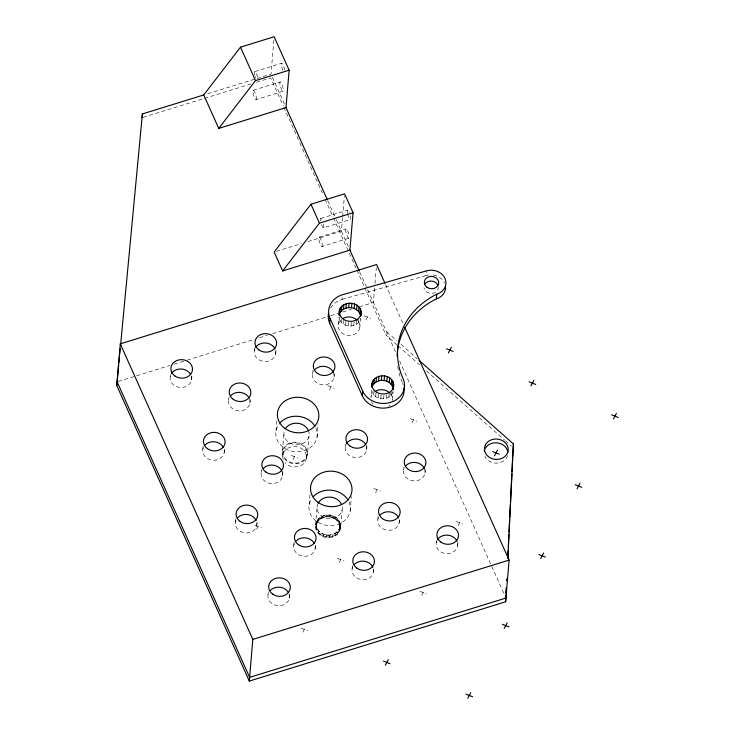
<?xml version="1.0" encoding="UTF-8"?>
<svg xmlns="http://www.w3.org/2000/svg" width="735" height="735" viewBox="0 0 735 735"><rect width="100%" height="100%" fill="white"/><g stroke="black" fill="none" stroke-linecap="round" stroke-linejoin="round"><path stroke-width="0.55" stroke-dasharray="3.67 2.76" d="M316.243 527.702C313.22 511.505 341.821 510.761 339.983 526.82C339.542 542.504 312.2 538.443 316.473 523.173M338.954 531.221L339.983 526.82A11.916 10.18 4.8 0 0 323.924 515.4A11.916 10.18 4.8 0 0 320.763 532.774L320.616 534.639A11.916 10.18 4.8 0 0 339.836 528.695L340.057 524.165M170.208 376.596L170.382 374.519M191.596 379.912L191.945 375.76M202.814 449.324L203.08 446.2M224.203 452.641L224.552 448.488M228.557 399.95L228.732 397.874M273.852 40.149L271.004 74.143L205.901 94.282M235.43 522.043L235.687 518.928M254.301 350.577L254.466 348.5M249.946 403.267L250.295 399.114M256.818 525.36L257.075 522.245M261.164 472.669L261.43 469.555M275.689 353.893L276.038 349.741M276.029 430.82L276.875 420.778M268.036 594.771L268.293 591.647M282.46 451.042L284.05 432.07M282.856 454.892L283.177 451.152M282.562 475.986L282.901 471.833M289.425 598.088L289.774 593.935M293.779 545.398L294.037 542.283M312.651 373.931L313 369.769M306.394 458.548L306.706 454.809A11.916 10.18 4.8 0 0 290.637 443.38A11.916 10.18 4.8 0 0 287.477 460.753A11.916 10.18 4.8 0 0 306.706 454.809M307.414 454.919A12.642 10.795 4.8 0 0 290.371 442.801A12.642 10.795 4.8 0 0 287.027 461.222A12.642 10.795 4.8 0 0 307.414 454.919L309.012 435.938M309.169 504.715L310.005 494.664M317.033 437.187L318.154 423.792M315.591 524.928L317.189 505.956M342.583 217.624L341.435 231.222L306.715 241.971M342.675 216.494L344.384 196.098M316.316 525.047L317.345 520.637M315.168 548.714L315.6 543.523M316.978 530.303L316.399 525.828M317.18 522.511L318.797 520.27L318.953 518.405M318.466 532.664L318.623 530.799L317.134 528.428M318.797 520.27L321.048 518.487L321.204 516.622M338.385 324.558L339 317.281M334.039 377.248L334.471 372.048M359.783 327.874L360.563 318.521C358.469 328.049 343.576 328.517 339.781 319.991L340.094 316.252M320.607 534.639A11.916 10.18 4.8 0 1 323.767 517.265L323.924 515.4M330.548 308.075A21.664 18.513 4.8 0 1 342.041 299.411L342.437 294.735M323.271 536.081L323.428 534.207L318.623 530.799M341.132 322.141L341.371 319.339M321.048 518.487L326.79 516.714L326.946 514.84M343.089 323.933L343.475 319.256M326.248 536.89L326.404 535.025L323.428 534.207M345.496 325.247L345.891 320.57M339.901 526.03C339.166 521.087 334.645 517.596 329.896 516.843L330.052 514.969M329.353 537.019L329.51 535.154L335.252 533.38L339.111 529.356M348.215 325.982L348.601 321.314M332.872 517.651L333.029 515.786M332.376 536.458L332.532 534.593M351.036 326.101L351.431 321.434M335.527 519.094L335.684 517.229M335.096 535.245L335.252 533.38M353.783 325.596L354.178 320.919M337.677 521.069L337.834 519.195M337.347 533.463L337.503 531.589M345.257 446.65L345.432 444.574M339.166 523.43L339.322 521.565M356.264 324.484L356.65 319.817M340.553 528.805A12.642 10.795 4.8 0 0 323.51 516.687A12.642 10.795 4.8 0 0 320.157 535.117A12.642 10.795 4.8 0 0 340.553 528.805L342.142 509.824M358.303 322.867L358.616 319.128M350.163 511.073L351.385 496.566M374.611 287.982L373.398 302.489L360.251 306.559M374.988 283.517L376.302 267.889M352.129 568.743L352.387 565.628M371.607 390.009L371 397.277A10.832 9.261 4.8 0 1 373.261 392.94M366.646 449.967L366.995 445.814M393.17 391.25C391.296 399.776 378.902 401.209 373.748 394.87L374.06 391.13M375.695 396.661L376.09 391.985M378.112 397.966L378.507 393.298M397.231 345.073L386.068 335.188L386.38 331.448L396.679 340.571M380.822 398.71L381.217 394.034M383.642 398.829L384.037 394.153M386.389 398.315L386.785 393.648M373.518 572.069L373.775 568.945M377.863 519.379L378.13 516.255M388.87 397.212L389.265 392.536M390.91 395.586L391.305 390.91M392.481 399.555L393.087 392.288M403.607 470.005L403.873 466.89M399.261 522.695L399.518 519.581M342.041 299.411L425.914 275.597L426.309 270.921M424.995 473.322L425.436 468.131M436.222 542.724L436.397 540.648M457.611 546.041L457.96 541.888M256.699 529.356L259.611 523.77M293.1 459.531L296.012 453.945M329.51 389.706L332.422 384.12M365.911 319.881L368.823 314.295M302.82 632.201L305.732 626.615M339.221 562.376L342.133 556.79M375.622 492.551L378.534 486.974M412.032 422.735L414.935 417.149M421.743 595.405L424.655 589.819M458.144 525.58L461.056 519.994M254.806 71.58L281.716 63.256A4.879 1.084 72.8 0 1 284.767 70.055M143.169 117.334L251.067 83.946M256.515 82.265L270.691 77.882L283.352 106.116M253.244 90.276L280.145 81.943M256.074 99.602A4.879 1.084 72.8 0 0 254.87 92.408A4.879 1.084 72.8 0 0 253.033 92.794A4.879 1.084 72.8 0 0 256.074 99.602L282.984 91.269A4.879 1.084 72.8 0 0 281.781 84.084A4.879 1.084 72.8 0 0 279.934 84.47A4.879 1.084 72.8 0 0 282.984 91.269M320.68 218.479L347.591 210.155M321.443 224.561A4.879 1.084 72.8 0 0 323.519 227.804L350.43 219.48M319.109 237.175L346.02 228.851M276.332 251.37L301.295 243.643M321.948 246.501A4.879 1.084 72.8 0 0 320.745 239.316A4.879 1.084 72.8 0 0 318.898 239.702A4.879 1.084 72.8 0 0 321.948 246.501L348.859 238.177M118.179 381.465L169.666 365.534M174.048 364.183L186.093 360.453M187.186 360.113L254.007 339.432M259.483 337.742L267.145 335.371M272.621 333.672L329.583 316.05M330.676 315.71L338.348 313.34M342.731 311.98L351.486 309.27M326.79 516.714L329.896 516.843M326.404 535.025L329.51 535.154M364.064 315.774L370.67 318.411M327.663 385.59L334.26 388.236M410.185 418.619L416.782 421.265M291.262 455.415L297.859 458.061M373.784 488.444L380.381 491.081M456.297 521.464L462.903 524.11M254.861 525.24L261.458 527.886M337.374 558.269L343.98 560.906M419.896 591.289L426.502 593.935M300.973 628.085L307.579 630.731M400.979 344.375L417.287 358.809M398.085 345.827L419.547 364.826M426.41 370.909L504.532 440.072M505.386 440.825L511.395 446.154M373.748 394.87L371.717 390.349M385.48 284.381L403.276 324.071M272.409 77.276L284.592 104.453M327.81 200.839L335.803 218.653M336.272 219.701L349.915 250.13M359.737 272.023L367.215 288.708M367.684 289.746L395.871 352.625M399.619 360.977L504.522 594.909M283.82 107.163L299.301 141.68M299.77 142.728L302.113 147.955M302.581 149.003L322.279 192.938M325.09 199.213L333.065 216.99M333.534 218.038L356.521 269.295M356.989 270.342L386.068 335.188M339.111 317.621L339.781 319.991M282.929 70.441A4.879 1.084 72.8 0 1 281.716 63.256M349.088 237.956A4.879 1.084 72.8 0 1 346.258 233.326A4.879 1.084 72.8 0 1 346.608 229.191A4.879 1.084 72.8 0 1 349.198 236.652M255.569 77.662A4.879 1.084 72.8 0 1 255.164 76.468M254.834 75.246A4.879 1.084 72.8 0 1 255.137 71.681A4.879 1.084 72.8 0 1 257.627 77.23M323.501 224.138A4.879 1.084 72.8 0 1 323.519 227.804M320.469 221.005A4.879 1.084 72.8 0 1 322.316 220.619M350.402 215.805A4.879 1.084 72.8 0 1 350.283 219.471A4.879 1.084 72.8 0 1 347.949 215.043M347.618 213.821A4.879 1.084 72.8 0 1 347.462 210.219A4.879 1.084 72.8 0 1 349.226 212.296M507.563 455.654A11.916 10.18 4.8 0 1 503.034 461.35L500.305 462.563A11.916 10.18 4.8 0 1 484.907 456.398M283.195 459.301A11.916 10.18 4.8 0 1 296.104 446.641A11.916 10.18 4.8 0 1 304.887 462.113A11.916 10.18 4.8 0 1 285.015 462.517M323.767 517.265A11.916 10.18 4.8 0 1 339.836 528.695M339.993 526.82A11.916 10.18 4.8 0 1 320.763 532.774M438.299 286.733A7.221 6.174 4.8 0 1 431.904 293.394A7.221 6.174 4.8 0 1 423.957 287.743M402.661 383.348A21.664 18.513 4.8 0 1 403.368 385.204M402.238 382.384A82.026 70.091 4.8 0 1 397.598 365.488M425.914 275.597A14.443 12.339 4.8 0 1 428.643 275.009M433.338 275.074A14.443 12.339 4.8 0 1 444.583 283.067M191.293 375.907A10.832 9.261 4.8 0 1 180.185 387.483A10.832 9.261 4.8 0 1 170.998 374.29M289.121 594.073A10.832 9.261 4.8 0 1 278.014 605.658A10.832 9.261 4.8 0 1 268.826 592.465M349.006 501.904A20.764 17.741 4.8 0 1 327.562 525.516A20.764 17.741 4.8 0 1 312.228 497.88M342.216 507.012A12.642 10.795 4.8 0 1 328.279 518.607A12.642 10.795 4.8 0 1 317.713 504.137M256.882 522.943A10.832 9.261 4.8 0 1 244.461 532.82A10.832 9.261 4.8 0 1 236.22 519.737M373.582 569.653A10.832 9.261 4.8 0 1 361.17 579.529A10.832 9.261 4.8 0 1 352.919 566.446M315.232 546.298A10.832 9.261 4.8 0 1 302.811 556.174A10.832 9.261 4.8 0 1 294.57 543.091M224.267 450.224A10.832 9.261 4.8 0 1 212.323 460.165A10.832 9.261 4.8 0 1 203.264 447.762M281.955 471.208A10.832 9.261 4.8 0 1 271.619 483.584A10.832 9.261 4.8 0 1 261.963 470.363M249.34 398.48A10.832 9.261 4.8 0 1 239.004 410.865A10.832 9.261 4.8 0 1 229.348 397.644M366.039 445.189A10.832 9.261 4.8 0 1 355.703 457.565A10.832 9.261 4.8 0 1 346.047 444.344M399.325 520.279A10.832 9.261 4.8 0 1 386.904 530.155A10.832 9.261 4.8 0 1 378.663 517.072M390.129 404.93A10.832 9.261 4.8 0 1 388.824 406.069M372.957 404.213A10.832 9.261 4.8 0 1 371.607 402.063M390.432 393.666A10.832 9.261 4.8 0 1 392.389 400.593M457.675 543.624A10.832 9.261 4.8 0 1 445.722 553.565A10.832 9.261 4.8 0 1 436.673 541.162M424.398 468.535A10.832 9.261 4.8 0 1 414.053 480.92A10.832 9.261 4.8 0 1 404.397 467.699M333.433 372.461A10.832 9.261 4.8 0 1 323.097 384.846A10.832 9.261 4.8 0 1 313.441 371.625M275.754 351.477A10.832 9.261 4.8 0 1 263.332 361.354A10.832 9.261 4.8 0 1 255.091 348.271M358.34 321.618A10.832 9.261 4.8 0 1 355.731 333.681A10.832 9.261 4.8 0 1 341.371 332.542A10.832 9.261 4.8 0 1 340.645 320.221M315.875 428.018A20.764 17.741 4.8 0 1 293.89 451.556A20.764 17.741 4.8 0 1 279.713 423.231M308.305 430.361A12.642 10.795 4.8 0 1 296.793 444.822A12.642 10.795 4.8 0 1 284.583 430.251"/><path stroke-width="1.1" d="M339.34 314.819C336.52 298.704 364.964 300.018 360.802 315.719M372.176 383.257C370.284 396.753 394.658 397.92 393.629 384.157C391.727 371.644 369.962 373.812 371.864 386.996M385.011 283.342L376.586 264.545L120.274 343.851L116.773 385.544L249.303 681.097L505.607 601.781L505.891 596.076M506.057 592.649L506.277 588.083M507.72 558.398L508.115 550.414M508.28 546.987L508.886 534.428M508.997 532.149L509.612 519.59M509.722 517.302L510.338 504.752M510.448 502.464L511.836 473.928M511.946 471.64L512.552 459.081M512.672 456.802L513.425 443.931L419.005 360.334M506.424 587.77L505.928 598.042L249.615 677.358L117.085 381.805M506.755 580.916L506.865 578.638M507.867 558.086L513.425 443.931M142.085 117.674L142.397 113.934L203.724 94.953L240.501 47.159L274.137 36.75L289.14 70.202L285.998 107.595L327.341 199.791M249.303 681.097L252.803 639.404L120.274 343.851M404.002 388.08A21.664 18.513 4.8 0 1 387.602 407.714A21.664 18.513 4.8 0 1 362.3 395.834L329.684 323.115L330.079 318.439A21.664 18.513 4.8 0 1 342.437 294.735L426.309 270.921A14.443 12.339 4.8 0 1 444.978 278.4A14.443 12.339 4.8 0 1 436.737 294.193A82.026 70.091 4.8 0 0 403.056 378.672A21.664 18.513 4.8 0 1 390.698 402.367A21.664 18.513 4.8 0 1 362.686 391.158L330.079 318.439M339.561 310.537L339.175 315.205L340.36 308.231M339.965 312.908L341.435 310.868L341.83 306.192M341.435 310.868L343.475 309.242L343.87 304.575M349.915 250.13L353.057 212.746L344.577 193.838L310.942 204.238L274.164 252.041L282.644 270.949L349.915 250.13L359.268 270.985M343.475 309.242L345.955 308.14L346.35 303.463M345.955 308.14L348.702 307.625L349.088 302.958M361.023 311.438L360.628 316.105C359.957 311.603 355.85 308.434 351.523 307.744L351.918 303.077M354.233 308.489L354.628 303.812M356.65 309.802L357.045 305.126M358.606 311.594L358.992 306.918M359.957 313.744L360.352 309.067M362.3 395.834L362.686 391.158M372.048 387.161L372.967 380.95M372.571 385.627L374.041 383.596L374.437 378.92M374.041 383.596L376.09 381.97L376.476 377.294M376.09 381.97L378.562 380.868L378.957 376.191M378.562 380.868L381.309 380.353L381.704 375.677M393.629 384.157L393.234 388.833C392.563 384.331 388.457 381.162 384.139 380.473L384.524 375.796M386.849 381.208L387.235 376.54M389.265 382.522L389.651 377.845M391.213 384.313L391.608 379.646M392.573 386.472L392.959 381.796M393.335 389.385L393.565 386.573M397.139 356.337A82.026 70.091 4.8 0 1 436.351 298.869L436.737 294.193M505.607 601.781L509.107 560.088L404.682 327.204M116.773 385.544L118.702 364.707M118.923 362.741L119.456 356.723M119.667 354.445L120.209 348.748M120.54 345.643L142.397 113.934M360.958 313.854C358.689 324.429 341.04 323.519 339.496 312.954M448.433 352.91L451.345 347.324M385.342 665.23L388.255 659.644M494.545 455.755L497.457 450.169M530.955 385.93L533.858 380.344M467.864 698.25L470.777 692.664M504.265 628.425L507.178 622.839M540.666 558.6L543.578 553.014M577.067 488.784L579.979 483.198M613.468 418.959L616.38 413.373M203.724 94.953L218.727 128.404L255.504 80.611L289.14 70.202M282.644 270.949L319.422 223.146L353.057 212.746M218.727 128.404L285.998 107.595M252.803 639.404L509.107 560.088M348.702 307.625L351.523 307.744M381.309 380.353L384.139 380.473M446.586 348.794L453.183 351.44M529.108 381.823L535.705 384.46M611.63 414.843L618.227 417.489M492.707 451.639L499.304 454.285M575.22 484.668L581.826 487.305M538.819 554.493L545.425 557.13M502.418 624.309L509.015 626.955M383.495 661.114L390.092 663.751M466.018 694.134L472.614 696.78M240.501 47.159L255.504 80.611M310.942 204.238L319.422 223.146M484.236 451.143A11.916 10.18 4.8 0 1 494.719 442.801L497.825 442.929A11.916 10.18 4.8 0 1 507.839 452.135M424.527 284.592A7.221 6.174 4.8 0 1 431.298 281.064A7.221 6.174 4.8 0 1 437.858 285.152M329.684 323.115A21.664 18.513 4.8 0 1 328.481 313.551M445.474 286.227A14.443 12.339 4.8 0 1 436.351 298.869M171.411 373.582A10.832 9.261 4.8 0 1 181.15 368.998A10.832 9.261 4.8 0 1 190.613 374.381M313.496 496.401A20.764 17.741 4.8 0 1 348.114 500.195M318.108 503.273A12.642 10.795 4.8 0 1 329.951 497.09A12.642 10.795 4.8 0 1 341.435 504.247M237.69 517.706A10.832 9.261 4.8 0 1 256.212 520.582M354.389 564.407A10.832 9.261 4.8 0 1 372.911 567.282M205.074 444.978A10.832 9.261 4.8 0 1 223.22 447.11M263.424 468.333A10.832 9.261 4.8 0 1 281.955 471.208M230.818 395.614A10.832 9.261 4.8 0 1 248.963 397.736M346.47 443.637A10.832 9.261 4.8 0 1 356.199 439.052A10.832 9.261 4.8 0 1 365.662 444.436M270.296 590.435A10.832 9.261 4.8 0 1 288.442 592.557M380.133 515.033A10.832 9.261 4.8 0 1 398.655 517.909M375.3 391.314A10.832 9.261 4.8 0 1 389.835 393.023M405.867 465.668A10.832 9.261 4.8 0 1 424.398 468.535M314.911 369.586A10.832 9.261 4.8 0 1 333.433 372.461M437.426 539.711A10.832 9.261 4.8 0 1 447.633 535.154A10.832 9.261 4.8 0 1 457.005 541.263M296.04 541.061A10.832 9.261 4.8 0 1 314.185 543.183M255.504 347.554A10.832 9.261 4.8 0 1 265.712 343.006A10.832 9.261 4.8 0 1 275.083 349.116M342.694 318.595A10.832 9.261 4.8 0 1 357.228 320.295M285.465 428.551A12.642 10.795 4.8 0 1 297.372 423.241A12.642 10.795 4.8 0 1 308.305 430.361M280.366 422.515A20.764 17.741 4.8 0 1 314.984 426.309M485.422 444.868L484.549 447.404A11.916 10.18 4.8 0 0 497.604 459.384A11.916 10.18 4.8 0 0 507.416 445.787L505.928 443.425A11.916 10.18 4.8 0 0 485.422 444.868M426.998 287.275A7.221 6.174 4.8 0 0 438.657 283.664A7.221 6.174 4.8 0 0 428.909 276.746A7.221 6.174 4.8 0 0 426.998 287.275M174.902 375.971A10.832 9.261 4.8 0 0 192.377 370.569A10.832 9.261 4.8 0 0 177.769 360.178A10.832 9.261 4.8 0 0 174.902 375.971M233.252 399.325A10.832 9.261 4.8 0 0 250.736 393.914A10.832 9.261 4.8 0 0 236.119 383.532A10.832 9.261 4.8 0 0 233.252 399.325M317.345 373.306A10.832 9.261 4.8 0 0 334.82 367.895A10.832 9.261 4.8 0 0 320.212 357.513A10.832 9.261 4.8 0 0 317.345 373.306M272.731 594.146A10.832 9.261 4.8 0 0 290.215 588.735A10.832 9.261 4.8 0 0 275.607 578.353A10.832 9.261 4.8 0 0 272.731 594.146M356.824 568.127A10.832 9.261 4.8 0 0 374.299 562.716A10.832 9.261 4.8 0 0 359.691 552.334A10.832 9.261 4.8 0 0 356.824 568.127M265.868 472.054A10.832 9.261 4.8 0 0 283.342 466.642A10.832 9.261 4.8 0 0 268.734 456.26A10.832 9.261 4.8 0 0 265.868 472.054M318.255 502.464A20.764 17.741 4.8 0 0 351.762 492.101A20.764 17.741 4.8 0 0 323.758 472.192A20.764 17.741 4.8 0 0 318.255 502.464M240.125 521.427A10.832 9.261 4.8 0 0 257.599 516.016A10.832 9.261 4.8 0 0 242.991 505.625A10.832 9.261 4.8 0 0 240.125 521.427M298.474 544.773A10.832 9.261 4.8 0 0 315.949 539.371A10.832 9.261 4.8 0 0 301.341 528.979A10.832 9.261 4.8 0 0 298.474 544.773M207.509 448.699A10.832 9.261 4.8 0 0 224.993 443.288A10.832 9.261 4.8 0 0 210.385 432.906A10.832 9.261 4.8 0 0 207.509 448.699M408.302 469.38A10.832 9.261 4.8 0 0 425.785 463.978A10.832 9.261 4.8 0 0 411.177 453.587A10.832 9.261 4.8 0 0 408.302 469.38M349.952 446.026A10.832 9.261 4.8 0 0 367.436 440.623A10.832 9.261 4.8 0 0 352.828 430.232A10.832 9.261 4.8 0 0 349.952 446.026M258.996 349.952A10.832 9.261 4.8 0 0 276.47 344.55A10.832 9.261 4.8 0 0 261.862 334.159A10.832 9.261 4.8 0 0 258.996 349.952M382.567 518.754A10.832 9.261 4.8 0 0 400.042 513.342A10.832 9.261 4.8 0 0 385.434 502.961A10.832 9.261 4.8 0 0 382.567 518.754M440.917 542.108A10.832 9.261 4.8 0 0 458.392 536.697A10.832 9.261 4.8 0 0 443.784 526.315A10.832 9.261 4.8 0 0 440.917 542.108M285.125 428.579A20.764 17.741 4.8 0 0 318.623 418.206A20.764 17.741 4.8 0 0 290.628 398.306A20.764 17.741 4.8 0 0 285.125 428.579"/></g></svg>
